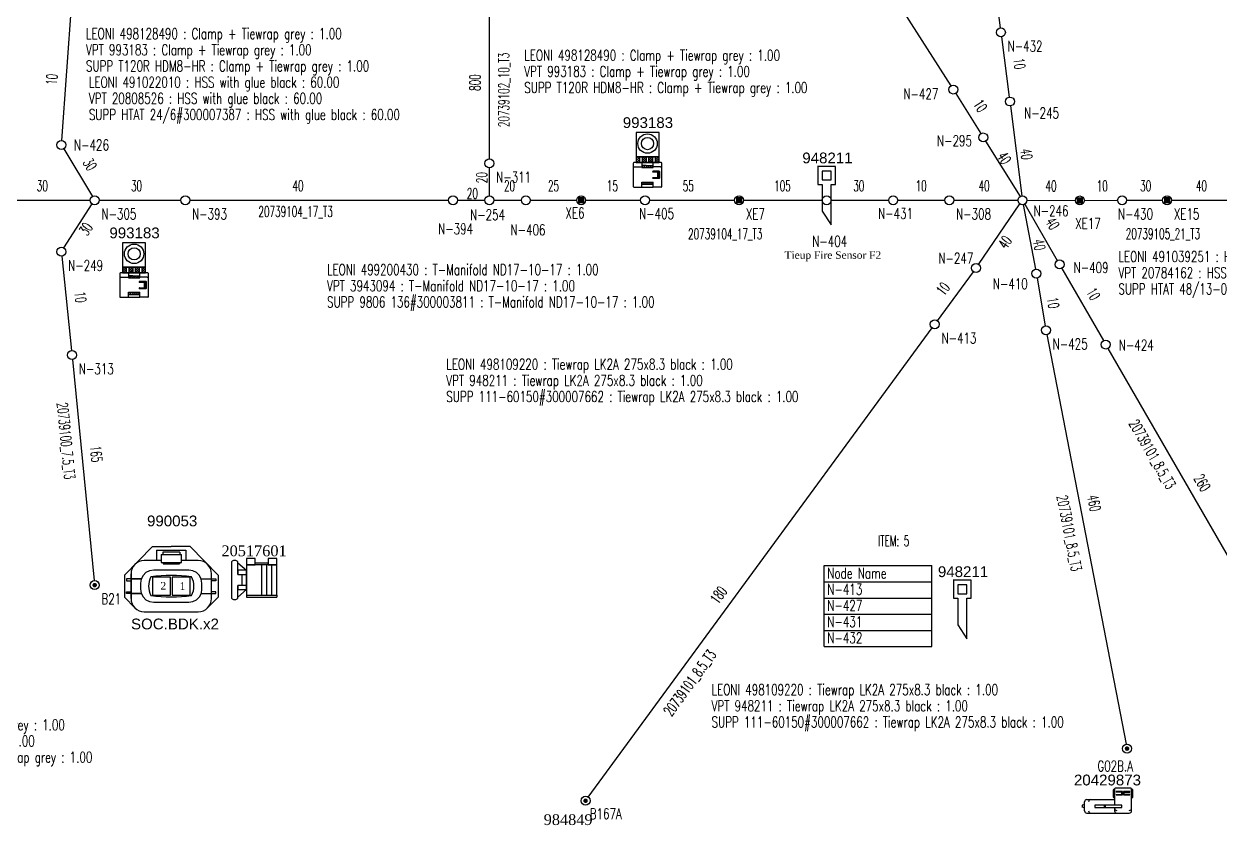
# Model space of a CAD drawing. Header units: millimetres. Extents: x -78 to 6757, y -2226 to 2184.
# Drawn here: x 640 to 1305, y 731 to 1174 of the extents above; entities that cross this region are included whole.
import ezdxf

# ---------------------------------------------------------------- set-up
doc = ezdxf.new("R2010")
doc.units = ezdxf.units.MM
doc.layers.add('LAYER_0', color=7, linetype='Continuous')
doc.styles.add('HS-BUNDLE-DIMENSION', font='ROMANS.SHX', dxfattribs={"width": 0.6, "height": 6})
doc.styles.add('HS-COMP-DESCRIPTION', font='romans.shx', dxfattribs={"width": 0.6, "height": 6})
doc.styles.add('HS-MULTI-LOCATION-COMP', font='ROMANS.SHX', dxfattribs={"width": 0.7, "height": 6})
doc.styles.add('HS-NODE', font='ROMANS.SHX', dxfattribs={"width": 0.7, "height": 6})
doc.styles.add('HS-PART-NO', font='ROMANS.SHX', dxfattribs={"width": 0.7, "height": 6})
doc.styles.get("Standard").update_dxf_attribs({"font": 'TIMES.TTF'})
doc.linetypes.add('20739100', pattern='A,0.0001,-0.2,[132,ltypeshp.shx,S=0.2,R=0,X=-0.2,Y=0],-0.2', length=0.4001)
doc.linetypes.add('20739101', pattern='A,0.0001,-0.2,[132,ltypeshp.shx,S=0.2,R=0,X=-0.2,Y=0],-0.2', length=0.4001)
doc.linetypes.add('20739102', pattern='A,0.0001,-0.2,[132,ltypeshp.shx,S=0.2,R=0,X=-0.2,Y=0],-0.2', length=0.4001)
doc.linetypes.add('20739104', pattern='A,0.0001,-0.2,[132,ltypeshp.shx,S=0.2,R=0,X=-0.2,Y=0],-0.2', length=0.4001)
doc.linetypes.add('20739105', pattern='A,0.0001,-0.2,[132,ltypeshp.shx,S=0.2,R=0,X=-0.2,Y=0],-0.2', length=0.4001)
doc.linetypes.add('ZIPPED_TUBE', pattern='A,0.0001,-0.25,["~",Standard,S=1,R=0,X=-0.3,Y=-0.6],-0.25', length=0.5001)

# ---------------------------------------------------------------- blocks, each defined once
blk = doc.blocks.new('A$C07237456')
at = {"layer": 'LAYER_0', "color": 7}
for points in [[(26.68342912519255, 58.0819884350698), (26.95784872519253, 58.35564363506982), (27.18487552519257, 58.70497443506979), (27.43483432519257, 59.01684963506981), (27.56019592519253, 59.17278723506983), (27.69090832519255, 59.31955203506981), (27.83690872519257, 59.44262043506982), (27.98290912519256, 59.56492443506981), (28.14343312519254, 59.66429643506981), (28.32765352519259, 59.72544843506983), (28.59672232519254, 59.81488323506981), (28.88031472519255, 59.86456923506983), (29.17078672519257, 59.88062163506981), (29.46125872519254, 59.8966740350698), (29.75708152519253, 59.87909283506983), (30.05061112519256, 59.83093563506981), (30.34337632519258, 59.78354283506983), (30.63308392519257, 59.70710283506981), (30.91056112519259, 59.60543763506983), (31.18803832519249, 59.50453683506982), (31.45328512519255, 59.37841083506982), (31.69712872519257, 59.23241043506982), (31.86453232519254, 59.13150963506981), (31.99218712519256, 58.98474483506983), (32.09996752519258, 58.81581243506982), (32.20774792519255, 58.64764443506981), (32.29565392519255, 58.45730883506982), (32.38508872519255, 58.26773763506983), (32.47375912519253, 58.07893083506981), (32.56472272519254, 57.8916528350698), (32.67173872519253, 57.72883563506981), (32.78639872519257, 57.56678283506981), (32.91634672519255, 57.42995523506982), (33.09215872519256, 57.34204923506983)], [(28.08228112519258, 59.1521484350698), (27.88124392519255, 56.86047723506983), (30.91132552519257, 56.5952304350698), (31.11159832519256, 58.88766603506981), (28.08228112519258, 59.1521484350698)], [(35.32420672519252, 48.54609843506982), (36.11918272519254, 50.42652243506981), (32.49592672519255, 51.9644952350698), (31.69865752519256, 50.08407123506982)], [(18.21693472519256, 36.64133283506983), (25.86093472519256, 36.64133283506983), (25.86093472519256, 44.28533283506983), (18.21693472519256, 44.28533283506983), (18.21693472519256, 36.64133283506983)], [(29.37488152519261, 36.60922803506981), (37.02117472519255, 36.60922803506981), (37.02117472519255, 44.2532280350698), (29.37488152519261, 44.2532280350698), (29.37488152519261, 36.60922803506981)], [(12.17817472519253, 37.61517843506983), (10.14792832519252, 37.72143003506979), (9.942304725192557, 33.79470723506981), (11.98095952519257, 33.68769123506981)], [(18.23069392519254, 25.53077883506983), (25.87469392519255, 25.53077883506983), (25.87469392519255, 33.17477883506982), (18.23069392519254, 33.17477883506982), (18.23069392519254, 25.53077883506983)], [(29.32060912519258, 25.50631803506982), (36.96766672519253, 25.50631803506982), (36.96766672519253, 33.15031803506984), (29.32060912519258, 33.15031803506984), (29.32060912519258, 25.50631803506982)], [(6.616400325192544, 25.19291403506983), (6.478043925192551, 24.82294443506981), (6.256367925192549, 24.46520523506982), (6.075969525192548, 24.10135083506982), (5.985770325192547, 23.91942363506983), (5.905508325192542, 23.73596763506983), (5.852000325192549, 23.54868963506983), (5.798492325192555, 23.36141163506982), (5.770209525192556, 23.17107603506982), (5.783968725192537, 22.97386083506981), (5.81530912519257, 22.52821563506983), (5.94907912519254, 22.06346043506982), (6.168461925192545, 21.64762683506982), (6.27777112519253, 21.43894563506984), (6.40848352519258, 21.24325923506981), (6.558305925192528, 21.06897603506982), (6.708128325192561, 20.89469283506983), (6.87706072519255, 20.74028403506983), (7.062809925192582, 20.61645123506982), (7.24550152519258, 20.49414723506982), (7.445774325192517, 20.41847163506983), (7.656748725192571, 20.37337203506981), (7.867723125192541, 20.32827243506983), (8.090163525192551, 20.31298443506981), (8.317190325192527, 20.31145563506983), (8.772008325192516, 20.30916243506982), (9.243643125192577, 20.36190603506983), (9.682408725192559, 20.33897403506982)], [(8.330949525192537, 24.68917443506981), (6.338158725192542, 23.53875243506983), (7.858550325192553, 20.90539443506983), (9.851341125192576, 22.05581643506982), (8.330949525192537, 24.68917443506981)], [(34.16996272519258, 20.72346723506981), (35.15603872519254, 18.93630003506983), (38.60348272519256, 20.84577123506983), (37.60976272519257, 22.63217403506982)], [(44.69575072519255, 21.04298643506981), (46.57617472519256, 19.72286763506981), (48.31900672519252, 22.21404723506983), (46.43858272519257, 23.53416603506982), (44.69575072519255, 21.04298643506981)], [(45.07030672519254, 19.63037523506983), (45.40664272519261, 19.57763163506983), (45.75062272519249, 19.43927523506982), (46.08695872519256, 19.34448963506982), (46.26277072519257, 19.29633243506982), (46.43093872519255, 19.25964123506982), (46.59146272519256, 19.24893963506983), (46.75963072519254, 19.23823803506982), (46.92779872519252, 19.25505483506983), (47.08832272519253, 19.31391363506981), (47.29471072519253, 19.39035363506981), (47.49345472519251, 19.50042723506981), (47.67691072519254, 19.63572603506983), (47.86036672519258, 19.77178923506982), (48.03617872519253, 19.93307763506981), (48.18905872519257, 20.11118283506982), (48.34193872519255, 20.2900524350698), (48.47188672519256, 20.48573883506982), (48.57890272519249, 20.69136243506981), (48.68591872519259, 20.89698603506982), (48.76235872519253, 21.11178243506983), (48.80822272519252, 21.32734323506983), (48.86173072519254, 21.54672603506983), (48.80057872519255, 21.77298843506983), (48.70120672519253, 22.00077963506983), (48.59419072519255, 22.22857083506982), (48.44131072519257, 22.45789083506983), (48.30371872519252, 22.68109563506982), (48.16612672519254, 22.90506483506982), (48.03617872519253, 23.12444763506981), (47.97502672519254, 23.33160003506982), (47.92151872519251, 23.54028123506982), (47.92916272519254, 23.73673203506981), (48.05911072519255, 23.91636603506982)]]:
    blk.add_lwpolyline(points, dxfattribs=at)
for centre, radius in [((27.67026952519255, 34.90614483506982), 21.8832432), ((27.71154712519255, 34.94665803506982), 21.4903416), ((27.61599712519258, 34.85110803506981), 15.662556), ((27.68173552519259, 34.85798763506981), 15.1496436), ((22.05192952519256, 40.41135363506981), 5.5698006), ((33.23739472519254, 40.41364683506982), 5.5698006), ((22.11613912519253, 29.3520144350698), 5.5698006), ((33.21446272519255, 29.32526043506981), 5.5698006)]:
    blk.add_circle(centre, radius, dxfattribs=at)
for centre, radius, start, end in [((27.64810192519256, 34.9328988350698), 23.157498, 91.57099999999987, 204.8299999999998), ((27.71154712519255, 34.92601923506981), 23.13915239999999, 331.5200000000001, 77.38400000000108), ((27.69396592519256, 34.86180963506981), 23.13150839999999, 218.8200000000004, 318.7799999999992)]:
    blk.add_arc(centre, radius, start, end, dxfattribs=at)
at = {"layer": 'LAYER_0', "color": 7, "linetype": 'Continuous', "width": 590.6579668816714, "attachment_point": 1}
for s, insert, char_height in [('{\\fTimes New Roman|b0|i0|c0|p18;984849}', (15.36357466438436, 68.82063232428823), 6), ('{\\fTimes New Roman|b0|i0|c0|p18;4}', (21.4658489882389, 42.38419690808859), 3.64), ('{\\fTimes New Roman|b0|i0|c0|p18;1}', (32.48928523277014, 42.38419690808859), 3.64), ('{\\fTimes New Roman|b0|i0|c0|p18;2}', (21.20338588322711, 31.10478829475105), 3.64), ('{\\fTimes New Roman|b0|i0|c0|p18;3}', (32.48928523277014, 31.36710001696752), 3.64), ('{\\fTimes New Roman|b0|i0|c0|p18;SOC.DIN.4x2.5}', (1.700591286759206, 8.669866157787439), 6)]:
    blk.add_mtext(s, dxfattribs=dict(at, insert=insert, char_height=char_height))
blk = doc.blocks.new('418615200')
at = {"layer": 'LAYER_0', "color": 7, "linetype": 'Continuous'}
blk.add_blockref('A$C07237456', (226.5889459355678, 59.80918286653655), dxfattribs=at)
blk = doc.blocks.new('A$C64EA2A09')
at = {"layer": 'LAYER_0', "color": 7}
for points in [[(10.90109984994828, 25.34699999482172), (-1.500517257113643e-07, 14.22399999482172)], [(10.90109984994828, 25.34699999482172), (12.53839984994828, 25.34699999482172)], [(12.53839984994828, 25.34699999482172), (18.24339984994828, 25.34699999482172)], [(12.53839984994828, 23.98899999482171), (23.94839984994827, 23.98899999482171)], [(12.53839984994828, 23.98899999482171), (12.53839984994828, 19.90799999482171)], [(23.94839984994827, 25.34699999482172), (18.24339984994828, 25.34699999482172)], [(25.58639984994828, 25.34699999482172), (23.94839984994827, 25.34699999482172)], [(23.94839984994827, 23.98899999482171), (23.94839984994827, 19.90799999482171)], [(25.58639984994828, 25.34699999482172), (36.48539984994827, 14.22399999482172)], [(14.31639984994828, 19.90799999482171), (7.720299849948283, 19.90799999482171)], [(14.31639984994828, 22.3299999948217), (22.27539984994829, 22.3299999948217)], [(14.31639984994828, 22.3299999948217), (14.31639984994828, 19.21499999482171)], [(14.31639984994828, 19.21499999482171), (22.27539984994829, 19.21499999482171)], [(14.92539984994828, 23.1839999948217), (14.92539984994828, 22.3299999948217)], [(21.56139984994829, 23.1839999948217), (14.92539984994828, 23.1839999948217)], [(15.05139984994828, 19.21499999482171), (15.05139984994828, 18.63399999482171)], [(15.05139984994828, 18.63399999482171), (21.42839984994828, 18.63399999482171)], [(21.42839984994828, 19.21499999482171), (21.42839984994828, 18.63399999482171)], [(21.56139984994829, 23.1839999948217), (21.56139984994829, 22.3299999948217)], [(22.27539984994829, 19.21499999482171), (22.27539984994829, 22.3299999948217)], [(28.76439984994828, 19.90799999482171), (22.27539984994829, 19.90799999482171)], [(-1.500517257113643e-07, 14.22399999482172), (-1.500517257113643e-07, 5.690999994821709)], [(2.601899849948275, 14.79099999482172), (2.601899849948275, 5.123999994821709)], [(2.601899849948275, 5.123999994821709), (2.601899849948275, 14.79099999482172)], [(6.298599849948282, 8.819999994821714), (6.548499849948271, 7.237999994821706), (7.278599849948286, 5.809999994821709), (8.408399849948275, 4.675999994821709), (9.83779984994829, 3.947999994821714), (11.41839984994827, 3.695999994821719), (25.06839984994826, 3.695999994821719), (26.65039984994829, 3.947999994821714), (28.07139984994828, 4.675999994821709), (29.21239984994827, 5.809999994821709), (29.94039984994828, 7.237999994821706), (30.18539984994828, 8.819999994821714), (30.18539984994828, 11.09499999482171), (29.93339984994827, 12.66999999482171), (29.20539984994828, 14.09799999482172), (28.07139984994828, 15.23199999482172), (26.64339984994828, 15.95999999482171), (25.06839984994826, 16.2119999948217), (11.41839984994827, 16.2119999948217), (9.837099849948281, 15.95999999482171), (8.40699984994827, 15.23199999482172), (7.277199849948275, 14.10499999482171), (6.547799849948284, 12.66999999482171), (6.298599849948282, 11.09499999482171), (6.298599849948282, 8.819999994821714)], [(33.88139984994828, 5.123999994821709), (33.88139984994828, 14.79099999482172)], [(36.48539984994827, 14.22399999482172), (36.48539984994827, 5.690999994821709)], [(2.601199849948273, 12.79599999482171), (0.8518998499482748, 12.79599999482171), (0.8518998499482748, 12.09599999482171), (2.601199849948273, 12.09599999482171)], [(6.64229984994828, 12.79599999482171), (2.601899849948275, 12.79599999482171)], [(6.64229984994828, 12.79599999482171), (2.601899849948275, 12.79599999482171)], [(2.601899849948275, 12.79599999482171), (6.64229984994828, 12.79599999482171)], [(2.601899849948275, 12.79599999482171), (2.746799849948282, 12.79599999482171)], [(2.601899849948275, 12.79599999482171), (6.591199849948275, 12.79599999482171)], [(6.64229984994828, 12.79599999482171), (2.601899849948275, 12.79599999482171)], [(6.64229984994828, 12.79599999482171), (2.601899849948275, 12.79599999482171)], [(10.89269984994827, 6.453999994821714), (17.89339984994828, 6.453999994821714), (17.89339984994828, 13.45399999482171), (10.89269984994827, 13.45399999482171), (10.89269984994827, 6.453999994821714)], [(18.59339984994827, 6.453999994821714), (25.59339984994827, 6.453999994821714), (25.59339984994827, 13.45399999482171), (18.59339984994827, 13.45399999482171), (18.59339984994827, 6.453999994821714)], [(29.89139984994827, 12.79599999482171), (33.88139984994828, 12.79599999482171)], [(29.89139984994827, 12.79599999482171), (33.88139984994828, 12.79599999482171)], [(29.89139984994827, 12.79599999482171), (33.88139984994828, 12.79599999482171)], [(33.88139984994828, 12.79599999482171), (35.63139984994828, 12.79599999482171), (35.63139984994828, 12.09599999482171), (33.88139984994828, 12.09599999482171)], [(-1.500517257113643e-07, 5.690999994821709), (4.101299849948283, 1.504999994821709)], [(2.601199849948273, 7.111999994821716), (0.8518998499482748, 7.111999994821716), (0.8518998499482748, 7.811999994821711), (2.601199849948273, 7.811999994821711)], [(6.64229984994828, 7.111999994821716), (2.601899849948275, 7.111999994821716)], [(6.64229984994828, 7.111999994821716), (2.601899849948275, 7.111999994821716)], [(2.601899849948275, 7.111999994821716), (6.591199849948275, 7.111999994821716)], [(6.64229984994828, 7.111999994821716), (2.601899849948275, 7.111999994821716)], [(6.64229984994828, 7.111999994821716), (2.601899849948275, 7.111999994821716)], [(2.601899849948275, 7.111999994821716), (6.64229984994828, 7.111999994821716)], [(2.601899849948275, 7.111999994821716), (2.746799849948282, 7.111999994821716)], [(29.89139984994827, 7.111999994821716), (33.88139984994828, 7.111999994821716)], [(36.48539984994827, 5.690999994821709), (32.38339984994829, 1.504999994821709)], [(33.88139984994828, 7.111999994821716), (35.63139984994828, 7.111999994821716), (35.63139984994828, 7.811999994821711), (33.88139984994828, 7.811999994821711)], [(7.720299849948283, -5.178286244245101e-09), (28.76439984994828, -5.178286244245101e-09)]]:
    blk.add_lwpolyline(points, dxfattribs=at)
for centre, radius, start, end in [((7.720299849948283, 14.79099999482172), 5.118679999999999, 90, 180), ((28.76439984994828, 14.79099999482172), 5.118679999999999, 0, 90), ((18.24339984994828, -51.27220000517829), 65.359, 83.03200000000004, 96.96600000000004), ((17.25639984994828, 9.953999994821714), 7.839999999999999, 152.2199999999999, 207.7900000000004), ((19.23039984994828, 9.953999994821714), 7.839999999999999, 332.2099999999996, 27.7749999999999), ((7.720299849948283, 5.123999994821709), 5.118679999999999, 180, 270), ((18.24339984994828, 71.1829999948217), 65.359, 263.0299999999999, 276.9700000000001), ((28.76439984994828, 5.123999994821709), 5.118679999999999, 270, 0)]:
    blk.add_arc(centre, radius, start, end, dxfattribs=at)
at = {"layer": 'LAYER_0', "color": 7, "linetype": 'Continuous', "char_height": 3, "width": 254.9344496247146, "attachment_point": 1}
for s, insert in [('{\\fTimes New Roman|b0|i0|c0|p18;2}', (13.99166639174626, 11.60929064227975)), ('{\\fTimes New Roman|b0|i0|c0|p18;1}', (21.47984754535528, 11.49852087829744))]:
    blk.add_mtext(s, dxfattribs=dict(at, insert=insert))
blk = doc.blocks.new('A$C1EE12CA1')
at = {"layer": 'LAYER_0', "color": 7, "linetype": 'Continuous', "xscale": 1.430000000000007, "yscale": 1.43, "zscale": 1.43}
blk.add_blockref('A$C64EA2A09', (2.409028923011647e-07, 12.3180470335062), dxfattribs=at)
at = {"layer": 'LAYER_0', "color": 7, "linetype": 'Continuous', "char_height": 6, "width": 590.6579668816714, "attachment_point": 1}
for s, insert in [('{\\fArial|b0|i0|c0|p32;990053}', (12.60119293842084, 65.85580776698004)), ('{\\fArial|b0|i0|c0|p32;SOC.BDK.x2}', (3.706956780549064, 8.525333731454893))]:
    blk.add_mtext(s, dxfattribs=dict(at, insert=insert))
blk = doc.blocks.new('418889900')
at = {"layer": 'LAYER_0', "color": 7, "linetype": 'Continuous'}
blk.add_blockref('A$C1EE12CA1', (279.0327433200452, 66.26298797062864), dxfattribs=at)
blk = doc.blocks.new('498128490')
at = {"layer": 'LAYER_0', "color": 7}
for points in [[(14.28297583449796, 16.68025292973944), (14.28297583449796, 30.28025292973951), (1.482975834497894, 30.28025292973951), (1.482975834497894, 16.68025292973944)], [(0.6829758344978827, 13.48025292973942), (0.2829758344978771, 13.48025292973942)], [(1.482975834497894, 13.48025292973942), (0.6829758344978827, 13.48025292973942)], [(14.28297583449796, 16.68025292973944), (1.482975834497894, 16.68025292973944)], [(1.482975834497894, 16.68025292973944), (1.482975834497894, 13.48025292973942)], [(1.482975834497894, 16.68025292973944), (3.482975834497894, 16.68025292973944)], [(1.482975834497894, 13.48025292973942), (5.082975834497903, 13.48025292973942)], [(3.482975834497894, 13.48025292973942), (1.482975834497894, 13.48025292973942)], [(1.618975834497876, 15.76825292973943), (2.394975834497886, 16.54425292973944)], [(3.338975834497889, 16.35225292973945), (1.618975834497876, 14.63225292973943)], [(1.73897583449788, 13.62425292973942), (3.338975834497889, 15.21625292973944)], [(3.338975834497889, 14.08825292973944), (2.87497583449789, 13.62425292973942)], [(3.482975834497894, 16.68025292973944), (3.482975834497894, 13.48025292973942)], [(3.482975834497894, 16.68025292973944), (5.082975834497903, 16.68025292973944)], [(5.082975834497903, 16.68025292973944), (3.482975834497894, 16.68025292973944)], [(8.682975834497926, 13.48025292973942), (3.482975834497894, 13.48025292973942)], [(3.482975834497894, 13.48025292973942), (5.082975834497903, 13.48025292973942)], [(4.682975834497912, 13.48025292973942), (4.682975834497912, 11.88025292973941)], [(5.082975834497903, 16.68025292973944), (7.082975834497917, 16.68025292973944)], [(5.082975834497903, 13.48025292973942), (5.082975834497903, 16.68025292973944)], [(5.082975834497903, 13.48025292973942), (7.082975834497917, 13.48025292973942)], [(6.922975834497906, 16.54425292973944), (5.218975834497899, 14.84025292973943)], [(5.218975834497899, 15.96825292973943), (5.786975834497911, 16.54425292973944)], [(5.218975834497899, 13.71225292973942), (6.938975834497912, 15.42425292973943)], [(6.938975834497912, 14.29625292973942), (6.266975834497901, 13.62425292973942)], [(7.082975834497917, 16.68025292973944), (7.082975834497917, 13.48025292973942)], [(8.682975834497926, 16.68025292973944), (7.082975834497917, 16.68025292973944)], [(7.082975834497917, 16.68025292973944), (8.682975834497926, 16.68025292973944)], [(7.082975834497917, 13.48025292973942), (14.28297583449796, 13.48025292973942)], [(7.082975834497917, 13.48025292973942), (8.682975834497926, 13.48025292973942)], [(8.682975834497926, 13.48025292973942), (8.682975834497926, 16.68025292973944)], [(8.682975834497926, 16.68025292973944), (10.68297583449794, 16.68025292973944)], [(10.68297583449794, 13.48025292973942), (8.682975834497926, 13.48025292973942)], [(9.18697583449793, 16.54425292973944), (8.818975834497921, 16.17625292973944)], [(8.818975834497921, 15.04825292973943), (10.31497583449793, 16.54425292973944)], [(10.53897583449793, 15.63225292973943), (8.818975834497921, 13.92025292973943)], [(9.658975834497939, 13.62425292973942), (10.53897583449793, 14.50425292973943)], [(10.68297583449794, 16.68025292973944), (10.68297583449794, 13.48025292973942)], [(10.68297583449794, 16.68025292973944), (12.28297583449795, 16.68025292973944)], [(12.28297583449795, 16.68025292973944), (10.68297583449794, 16.68025292973944)], [(10.68297583449794, 13.48025292973942), (12.28297583449795, 13.48025292973942)], [(12.28297583449795, 13.48025292973942), (10.68297583449794, 13.48025292973942)], [(11.08297583449795, 11.88025292973941), (11.08297583449795, 13.48025292973942)], [(12.28297583449795, 13.48025292973942), (12.28297583449795, 16.68025292973944)], [(12.28297583449795, 16.68025292973944), (14.28297583449796, 16.68025292973944)], [(14.28297583449796, 13.48025292973942), (12.28297583449795, 13.48025292973942)], [(12.57897583449795, 16.54425292973944), (12.41897583449794, 16.38425292973943)], [(12.41897583449794, 15.25625292973943), (13.70697583449796, 16.54425292973944)], [(14.13897583449796, 15.84025292973943), (12.41897583449794, 14.12025292973942)], [(13.05097583449793, 13.62425292973942), (14.13897583449796, 14.71225292973942)], [(14.13897583449796, 13.57625292973942), (14.18697583449796, 13.62425292973942)], [(14.28297583449796, 13.48025292973942), (14.28297583449796, 16.68025292973944)], [(15.08297583449796, 13.48025292973942), (14.28297583449796, 13.48025292973942)], [(15.48297583449797, 13.48025292973942), (15.08297583449796, 13.48025292973942)], [(-0.1170241655021144, 13.08025292973943), (-0.1170241655021144, 12.68025292973942)], [(-0.1170241655021144, 12.68025292973942), (-0.1170241655021144, 11.88025292973941)], [(-0.1170241655021144, 11.88025292973941), (-0.1170241655021144, 11.48025292973942)], [(-0.1170241655021144, 11.48025292973942), (-0.1170241655021144, 0.6826529297393449)], [(0.2829758344978771, 11.08025292973941), (0.6829758344978827, 11.08025292973941)], [(0.6829758344978827, 11.08025292973941), (4.682975834497912, 11.08025292973941)], [(7.082975834497917, 11.88025292973941), (4.682975834497912, 11.88025292973941)], [(4.682975834497912, 11.88025292973941), (4.682975834497912, 10.68025292973941)], [(4.682975834497912, 10.68025292973941), (11.08297583449795, 10.68025292973941)], [(4.818975834497893, 11.0482529297394), (5.514975834497905, 11.74425292973941)], [(6.642975834497905, 11.74425292973941), (5.730975834497913, 10.8242529297394)], [(6.858975834497913, 10.8242529297394), (7.778975834497929, 11.74425292973941)], [(7.082975834497917, 11.88025292973941), (11.08297583449795, 11.88025292973941)], [(8.90697583449793, 11.74425292973941), (7.994975834497909, 10.8242529297394)], [(9.122975834497923, 10.8242529297394), (10.03497583449793, 11.74425292973941)], [(10.93897583449794, 11.5122529297394), (10.25097583449792, 10.8242529297394)], [(14.44297583449795, 8.693052929739405), (10.92297583449792, 8.693052929739405)], [(13.64297583449795, 8.213052929739387), (10.92297583449792, 8.213052929739387)], [(11.08297583449795, 10.68025292973941), (11.08297583449795, 11.88025292973941)], [(15.08297583449796, 11.08025292973941), (11.08297583449795, 11.08025292973941)], [(11.37097583449793, 8.550652929739396), (11.17897583449795, 8.354652929739384)], [(12.30697583449795, 8.3538529297394), (12.50697583449795, 8.551452929739394)], [(13.96297583449796, 8.213052929739387), (13.40297583449795, 8.213052929739387)], [(13.40297583449795, 7.973052929739393), (13.40297583449795, 5.413052929739377)], [(13.63497583449795, 8.550652929739396), (13.43497583449795, 8.354652929739384)], [(14.20297583449796, 5.413052929739377), (14.20297583449796, 7.973052929739393)], [(14.33897583449796, 8.122652929739399), (14.53897583449795, 8.320252929739393)], [(14.53897583449795, 7.190652929739383), (14.33897583449796, 6.994652929739385)], [(14.68297583449795, 4.933052929739387), (14.68297583449795, 8.453052929739396)], [(15.08297583449796, 11.08025292973941), (15.48297583449797, 11.08025292973941)], [(15.88297583449797, 12.68025292973942), (15.88297583449797, 13.08025292973943)], [(15.88297583449797, 11.88025292973941), (15.88297583449797, 12.68025292973942)], [(15.88297583449797, 11.48025292973942), (15.88297583449797, 11.88025292973941)], [(15.88297583449797, 0.6826529297393449), (15.88297583449797, 11.48025292973942)], [(-0.1170241655021144, 0.6826529297393449), (-0.1170241655021144, 0.2826529297393392)], [(4.682975834497912, 2.682652929739359), (11.08297583449795, 2.682652929739359)], [(4.682975834497912, 1.482652929739342), (4.682975834497912, 2.682652929739359)], [(4.682975834497912, 1.482652929739342), (11.08297583449795, 1.482652929739342)], [(4.682975834497912, -0.1173470702606665), (4.682975834497912, 1.482652929739342)], [(4.682975834497912, -0.1173470702606665), (4.682975834497912, 1.482652929739342)], [(4.818975834497893, 1.998652929739362), (5.362975834497904, 2.541052929739377)], [(6.490975834497904, 2.541052929739377), (5.578975834497912, 1.623452929739369)], [(6.706975834497912, 1.624252929739353), (7.626975834497928, 2.541052929739377)], [(8.754975834497928, 2.541052929739377), (7.842975834497908, 1.623452929739369)], [(8.970975834497922, 1.624252929739353), (9.890975834497924, 2.541052929739377)], [(10.93897583449794, 2.459452929739354), (10.09897583449792, 1.623452929739369)], [(10.92297583449792, 5.173052929739382), (13.96297583449796, 5.173052929739382)], [(14.44297583449795, 4.693052929739378), (10.92297583449792, 4.693052929739378)], [(11.05097583449792, 4.837052929739383), (11.25097583449792, 5.031452929739371)], [(11.08297583449795, 1.482652929739342), (11.08297583449795, 2.682652929739359)], [(11.08297583449795, -0.1173470702606665), (11.08297583449795, 1.482652929739342)], [(12.37897583449795, 5.031452929739371), (12.17897583449795, 4.834652929739375)], [(13.31497583449794, 4.833852929739391), (13.50697583449795, 5.031452929739371)], [(13.64297583449795, 5.173052929739382), (13.40297583449795, 5.173052929739382)], [(14.33897583449796, 5.863452929739378), (14.53897583449795, 6.060252929739375)], [(14.53897583449795, 4.929052929739382), (14.44297583449795, 4.834652929739375)], [(15.88297583449797, 0.2826529297393392), (15.88297583449797, 0.6826529297393449)], [(0.2829758344978771, -0.1173470702606665), (0.6829758344978827, -0.1173470702606665)], [(0.6829758344978827, -0.1173470702606665), (4.682975834497912, -0.1173470702606665)], [(4.682975834497912, -0.1173470702606665), (11.08297583449795, -0.1173470702606665)], [(15.08297583449796, -0.1173470702606665), (11.08297583449795, -0.1173470702606665)], [(15.48297583449797, -0.1173470702606665), (15.08297583449796, -0.1173470702606665)]]:
    blk.add_lwpolyline(points, dxfattribs=at)
for radius in [5.400160000000029, 3.399920000000018]:
    blk.add_circle((7.882975834497929, 24.08025292973948), radius, dxfattribs=at)
for centre, radius, start, end in [((0.2829758344978771, 13.08025292973943), 0.3999600000000021, 90, 180), ((15.48297583449797, 13.08025292973943), 0.3999600000000021, 0, 90), ((0.2829758344978771, 11.48025292973942), 0.3999600000000021, 180, 270), ((10.92297583449792, 8.453052929739396), 0.2398880000000013, 90, 180), ((10.92297583449792, 8.453052929739396), 0.2398880000000013, 180, 270), ((13.64297583449795, 7.973052929739393), 0.2398880000000013, 90, 180), ((13.96297583449796, 7.973052929739393), 0.2398880000000013, 0, 90), ((14.44297583449795, 8.453052929739396), 0.2398880000000013, 0, 90), ((15.48297583449797, 11.48025292973942), 0.3999600000000021, 270, 0), ((0.2829758344978771, 0.2826529297393392), 0.3999600000000021, 180, 270), ((10.92297583449792, 4.933052929739387), 0.2398880000000013, 90, 180), ((10.92297583449792, 4.933052929739387), 0.2398880000000013, 180, 270), ((13.64297583449795, 5.413052929739377), 0.2398880000000013, 180, 270), ((13.96297583449796, 5.413052929739377), 0.2398880000000013, 270, 0), ((14.44297583449795, 4.933052929739387), 0.2398880000000013, 270, 0), ((15.48297583449797, 0.2826529297393392), 0.3999600000000021, 270, 0)]:
    blk.add_arc(centre, radius, start, end, dxfattribs=at)
at = {"layer": 'LAYER_0', "color": 7, "linetype": 'Continuous', "insert": (-5.875444388356973, 38.73537377471465), "char_height": 6, "width": 590.6579668816714, "attachment_point": 1}
blk.add_mtext('{\\fArial|b0|i0|c0|p32;993183}', dxfattribs=at)
blk = doc.blocks.new('498109220')
at = {"layer": 'LAYER_0', "color": 7}
for points in [[(-7.5, 32.5), (-7.5, 22.53800000000001), (-4.987999999999985, 22.53800000000001), (-4.987999999999985, 7.637), (0, 0), (0, 22.53800000000001), (2.385000000000005, 22.53800000000001), (2.385000000000005, 32.47200000000001), (-7.546000000000006, 32.47200000000001)], [(-4.998999999999995, 30), (-4.998999999999995, 25.02100000000002), (-0.0210000000000008, 25.02100000000002), (-0.0210000000000008, 30), (-4.998999999999995, 30)]]:
    blk.add_lwpolyline(points, dxfattribs=at)
at = {"layer": 'LAYER_0', "color": 7, "linetype": 'Continuous', "insert": (-16.08493258360572, 40.2713361683962), "char_height": 6, "width": 590.6579668816714, "attachment_point": 1}
blk.add_mtext('{\\fArial|b0|i0|c0|p32;948211}', dxfattribs=at)
blk = doc.blocks.new('492058500')
at = {"layer": 'LAYER_0', "color": 7}
for points in [[(5.534778575543129, 20.40107998324551), (5.534778575543129, 1.199879983245602)], [(7.935978575543118, 21.5998799832455), (6.734778575543132, 21.5998799832455)], [(9.135978575543106, 13.80107998324554), (9.135978575543106, 20.40107998324551)], [(9.135978575543106, 20.40107998324551), (13.9359785755431, 16.19987998324552)], [(13.9359785755431, 19.19987998324551), (18.73597857554307, 19.19987998324551), (18.73597857554307, 22.79987998324549), (13.9359785755431, 22.79987998324549), (13.9359785755431, 19.19987998324551)], [(18.73597857554307, 19.19987998324551), (18.73597857554307, 20.3998799832455)], [(18.73597857554307, 20.3998799832455), (25.93477857554304, 20.3998799832455)], [(25.93477857554304, 19.19987998324551), (30.73597857554302, 19.19987998324551), (30.73597857554302, 22.79987998324549), (25.93477857554304, 22.79987998324549), (25.93477857554304, 19.19987998324551)], [(25.93477857554304, 19.19987998324551), (25.93477857554304, 20.3998799832455)], [(9.135978575543106, 13.80107998324554), (13.9359785755431, 13.80107998324554), (13.9359785755431, 16.19987998324552), (9.135978575543106, 16.19987998324552), (9.135978575543106, 13.80107998324554)], [(9.135978575543106, 7.799879983245575), (9.135978575543106, 5.399879983245583), (13.9359785755431, 5.399879983245583), (13.9359785755431, 16.19987998324552), (9.135978575543106, 16.19987998324552), (9.135978575543106, 13.80107998324554)], [(11.5347785755431, 7.799879983245575), (11.5359785755431, 13.80107998324554)], [(13.9359785755431, 2.399879983245597), (30.73597857554302, 2.399879983245597), (30.73597857554302, 19.19987998324551), (13.9359785755431, 19.19987998324551), (13.9359785755431, 2.399879983245597)], [(22.16917857554303, 19.19987998324551), (22.16917857554303, 2.399879983245597)], [(25.02397857554304, 19.19987998324551), (25.02397857554304, 2.399879983245597)], [(27.87997857554302, 19.19987998324551), (27.87997857554302, 2.399879983245597)], [(9.135978575543106, 5.399879983245583), (13.9359785755431, 5.399879983245583), (13.9359785755431, 7.799879983245575), (9.135978575543106, 7.799879983245575), (9.135978575543106, 5.399879983245583)], [(9.135978575543106, 1.199879983245602), (9.135978575543106, 7.799879983245575)], [(6.734778575543132, 0.001079983245610094), (7.935978575543118, 0.001079983245610094)], [(9.135978575543106, 1.199879983245602), (13.9359785755431, 5.399879983245583)], [(13.9359785755431, 2.399879983245597), (13.9359785755431, 1.199879983245602)], [(13.9359785755431, 1.199879983245602), (30.73597857554302, 1.199879983245602)], [(30.73597857554302, 2.399879983245597), (30.73597857554302, 1.199879983245602)]]:
    blk.add_lwpolyline(points, dxfattribs=at)
for centre, start, end in [((6.734778575543132, 20.40107998324551), 90, 180), ((7.935978575543118, 20.40107998324551), 0, 90), ((6.734778575543132, 1.199879983245602), 180, 270), ((7.935978575543118, 1.199879983245602), 270, 0)]:
    blk.add_arc(centre, 1.199879999999994, start, end, dxfattribs=at)
at = {"layer": 'LAYER_0', "color": 7, "linetype": 'Continuous'}
blk.add_text('20517601', height=6, dxfattribs=at).set_placement((3.305737372727435e-08, 24.00065704486363))
blk = doc.blocks.new('A$C7694511D')
at = {"layer": 'LAYER_0', "color": 7}
for points in [[(28.50199995615884, 21.500000022384), (28.50199995615884, 12.000000022384)], [(43.00199995615884, 22.000000022384), (29.00199995615884, 22.000000022384)], [(43.50199995615884, 2.000000022384), (43.50199995615884, 21.500000022384)], [(3.999999956158831, 12.000000022384), (28.50199995615884, 12.000000022384)], [(27.50199995615884, 14.000000022384), (27.50199995615884, 20.500000022384)], [(28.00199995615884, 21.000000022384), (28.50199995615884, 21.000000022384), (28.50199995615884, 13.500000022384), (28.00199995615884, 13.500000022384)], [(28.50199995615884, 16.000000022384), (28.00199995615884, 16.000000022384), (28.00199995615884, 18.500000022384), (28.50199995615884, 18.500000022384), (28.50199995615884, 16.000000022384)], [(28.50199995615884, 12.000000022384), (28.50199995615884, 7.000000022384)], [(35.50199995615884, 19.000000022384), (30.00199995615884, 19.000000022384), (30.00199995615884, 18.48000002238399)], [(30.00199995615884, 16.52000002238398), (34.94199995615884, 16.52000002238398), (34.94199995615884, 18.48000002238399), (30.00199995615884, 18.48000002238399)], [(30.00199995615884, 16.52000002238398), (30.00199995615884, 16.000000022384), (35.50199995615884, 16.000000022384)], [(35.50199995615884, 19.000000022384), (35.50199995615884, 16.000000022384)], [(36.50199995615884, 16.000000022384), (36.50199995615884, 19.000000022384)], [(42.00199995615884, 18.48000002238399), (42.00199995615884, 19.000000022384), (36.50199995615884, 19.000000022384)], [(36.50199995615884, 16.000000022384), (42.00199995615884, 16.000000022384), (42.00199995615884, 16.52000002238398)], [(42.00199995615884, 16.52000002238398), (37.05199995615884, 16.52000002238398), (37.05199995615884, 18.48000002238399), (42.00199995615884, 18.48000002238399)], [(44.00199995615884, 21.000000022384), (43.50199995615884, 21.000000022384), (43.50199995615884, 13.500000022384), (44.00199995615884, 13.500000022384)], [(43.50199995615884, 16.000000022384), (44.00199995615884, 16.000000022384), (44.00199995615884, 18.500000022384), (43.50199995615884, 18.500000022384), (43.50199995615884, 16.000000022384)], [(44.50199995615884, 14.000000022384), (44.50199995615884, 20.500000022384)], [(1.999999956158831, 7.500000022384), (-4.384116891742451e-08, 6.970000022383999)], [(-4.384116891742451e-08, 6.970000022383999), (-4.384116891742451e-08, 5.190000022383998)], [(1.999999956158831, 4.660000022383997), (-4.384116891742451e-08, 5.190000022383998)], [(1.999999956158831, 4.660000022383997), (1.999999956158831, 7.500000022384), (1.998999956158855, 7.500000022384)], [(1.999999956158831, 2.000000022384), (1.999999956158831, 10.000000022384)], [(3.999999956158831, 2.238400043097499e-08), (30.50199995615884, 2.238400043097499e-08)], [(11.00199995615884, 5.000000022384), (35.00199995615884, 5.000000022384), (35.00199995615884, 7.000000022384), (11.00199995615884, 7.000000022384), (11.00199995615884, 5.000000022384)], [(19.46199995615885, 7.000000022384), (19.46199995615885, 5.000000022384), (20.44199995615884, 5.000000022384), (20.44199995615884, 7.000000022384), (19.46199995615885, 7.000000022384)], [(28.50199995615884, 5.000000022384), (28.50199995615884, 2.000000022384)], [(30.50199995615884, 2.238400043097499e-08), (41.50199995615884, 2.238400043097499e-08)]]:
    blk.add_lwpolyline(points, dxfattribs=at)
for centre, radius, start, end in [((29.00199995615884, 21.500000022384), 0.49995, 90, 180), ((43.00199995615884, 21.500000022384), 0.49995, 0, 90), ((3.999999956158831, 10.000000022384), 1.9998, 90, 180), ((7.549999956158842, 10.000000022384), 1.9998, 90, 180), ((28.00199995615884, 20.500000022384), 0.49995, 90, 180), ((28.00199995615884, 20.500000022384), 0.49995, 90, 180), ((28.00199995615884, 14.000000022384), 0.49995, 180, 270), ((28.00199995615884, 14.000000022384), 0.49995, 180, 270), ((44.00199995615884, 20.500000022384), 0.49995, 0, 90), ((44.00199995615884, 14.000000022384), 0.49995, 270, 0), ((3.999999956158831, 2.000000022384), 1.9998, 180, 270), ((7.549999956158842, 2.000000022384), 1.9998, 180, 270), ((30.50199995615884, 2.000000022384), 1.9998, 180, 270), ((30.52199995615885, 4.290000022383992), 1.9998, 180, 270), ((41.50199995615884, 2.000000022384), 1.9998, 270, 0), ((41.52199995615885, 4.290000022383992), 1.9998, 270, 0)]:
    blk.add_arc(centre, radius, start, end, dxfattribs=at)
blk = doc.blocks.new('418097300')
at = {"layer": 'LAYER_0', "color": 7, "linetype": 'Continuous', "xscale": 0.6300000000000026, "yscale": 0.6300000000000026, "zscale": 0.63}
blk.add_blockref('A$C7694511D', (144.7181436581788, 113.0549916696617), dxfattribs=at)
at = {"layer": 'LAYER_0', "color": 7, "linetype": 'Continuous', "insert": (140.0921565044858, 134.4565101804199), "char_height": 6, "width": 590.6579668816714, "attachment_point": 1}
blk.add_mtext('{\\fArial|b0|i0|c1|p0;\\C256;20429873}', dxfattribs=at)

msp = doc.modelspace()

# ---------------------------------------------------------------- linework, layer by layer
at = {"color": 7, "linetype": '20739102', "ltscale": 8}
for points in [[(1080.36446, 1256.923629), (1155.076247625525, 1139.980523988262)], [(1174.831477882145, 1231.276661368458), (1182.537940617855, 1172.142991506542)], [(898.444404, 1099.302731), (898.444404, 1195.094826)], [(1183.184090382145, 1167.184918243458), (1187.549508117855, 1133.687945631542)], [(1157.744554283683, 1135.752124604232), (1171.726495703216, 1113.318932509085)]]:
    msp.add_lwpolyline(points, dxfattribs=at)
at = {"color": 7, "linetype": '20739101', "ltscale": 8}
for points in [[(660.5645989755604, 1109.504595969902), (666.2830747179673, 1186.630504588057)], [(1216.765499023833, 1038.387156780082), (1239.947002578193, 998.1803176528271)], [(1147.608270359077, 1009.279966574391), (1167.607823896602, 1036.524441832182)], [(1203.02262050526, 1033.010033201574), (1207.525527939091, 1006.420303801538)], [(953.3939839566322, 744.2200347149288), (1144.651297299047, 1005.248055691645)], [(1208.418649560046, 1001.501073532022), (1252.581120478443, 773.647339151342)], [(1242.445017905314, 993.8490454432922), (1350.890784647532, 805.8762264158462)]]:
    msp.add_lwpolyline(points, dxfattribs=at)
at = {"color": 7, "ltscale": 8}
for points in [[(1188.18971917415, 1128.729105651538), (1194.57726782585, 1078.782534348462)], [(661.6721334762682, 1104.871408895971), (677.6326932172595, 1078.442761661988)], [(1174.375441773288, 1109.078288710574), (1193.567815226711, 1078.421731289425)], [(898.444404, 1078.802731), (898.444404, 1094.302731)], [(627.7011926379059, 1076.330300462831), (676.425082362094, 1076.304076537169)], [(661.7732760329844, 1049.731869136914), (677.5692449670155, 1074.202324863086)], [(681.425082, 1076.302731), (726.825679, 1076.302731)], [(880.694404, 1076.302731), (895.944404, 1076.302731)], [(900.944404, 1076.302731), (916.194404, 1076.302731)], [(1156.704404, 1076.302731), (1192.394404, 1076.302731)], [(1170.497776844143, 1040.603787336627), (1193.483835155857, 1074.238682663373)], [(1195.358355536834, 1073.846158393406), (1202.141243201075, 1037.931510619465)], [(1196.14359741259, 1074.137202007365), (1214.26759563659, 1042.718493566405)], [(1197.394374631558, 1076.290613188883), (1224.299248987019, 1076.160200382645)]]:
    msp.add_lwpolyline(points, dxfattribs=at)
at = {"color": 7, "linetype": 'Continuous'}
for points in [[(948.5812705227236, 1075.418847519551, 1.767766960898825, 1.767766960898825, 0), (950.3490374836224, 1075.418847519551, 1.767766960898825, 1.767766960898825, 0), (950.3490374836224, 1077.186614480449, 1.767766960898825, 1.767766960898825, 0), (948.5812705227236, 1077.186614480449, 1.767766960898825, 1.767766960898825, 0)], [(948.5812705227236, 1077.186614480449, 1.767766960898825, 1.767766960898825, 0), (950.3490374836224, 1077.186614480449, 1.767766960898825, 1.767766960898825, 0), (950.3490374836224, 1075.418847519551, 1.767766960898825, 1.767766960898825, 0), (948.5812705227236, 1075.418847519551, 1.767766960898825, 1.767766960898825, 0)], [(1036.412476522724, 1075.418847519551, 1.767766960898825, 1.767766960898825, 0), (1038.180243483622, 1075.418847519551, 1.767766960898825, 1.767766960898825, 0), (1038.180243483622, 1077.186614480449, 1.767766960898825, 1.767766960898825, 0), (1036.412476522724, 1077.186614480449, 1.767766960898825, 1.767766960898825, 0)], [(1036.412476522724, 1077.186614480449, 1.767766960898825, 1.767766960898825, 0), (1038.180243483622, 1077.186614480449, 1.767766960898825, 1.767766960898825, 0), (1038.180243483622, 1075.418847519551, 1.767766960898825, 1.767766960898825, 0), (1036.412476522724, 1075.418847519551, 1.767766960898825, 1.767766960898825, 0)], [(1225.9153361413, 1075.264199091079, 1.767766960898825, 1.767766960898825, 0), (1227.683103102199, 1075.264199091079, 1.767766960898825, 1.767766960898825, 0), (1227.683103102199, 1077.031966051977, 1.767766960898825, 1.767766960898825, 0), (1225.9153361413, 1077.031966051977, 1.767766960898825, 1.767766960898825, 0)], [(1225.9153361413, 1077.031966051977, 1.767766960898825, 1.767766960898825, 0), (1227.683103102199, 1077.031966051977, 1.767766960898825, 1.767766960898825, 0), (1227.683103102199, 1075.264199091079, 1.767766960898825, 1.767766960898825, 0), (1225.9153361413, 1075.264199091079, 1.767766960898825, 1.767766960898825, 0)], [(1274.440520522724, 1075.418847519551, 1.767766960898825, 1.767766960898825, 0), (1276.208287483622, 1075.418847519551, 1.767766960898825, 1.767766960898825, 0), (1276.208287483622, 1077.186614480449, 1.767766960898825, 1.767766960898825, 0), (1274.440520522724, 1077.186614480449, 1.767766960898825, 1.767766960898825, 0)], [(1274.440520522724, 1077.186614480449, 1.767766960898825, 1.767766960898825, 0), (1276.208287483622, 1077.186614480449, 1.767766960898825, 1.767766960898825, 0), (1276.208287483622, 1075.418847519551, 1.767766960898825, 1.767766960898825, 0), (1274.440520522724, 1075.418847519551, 1.767766960898825, 1.767766960898825, 0)], [(678.300082, 862.162731, 1.25, 1.25, 1), (679.550082, 862.162731, 1.25, 1.25, 1)], [(1252.431816332046, 771.1930136931223, 1.25, 1.25, 1), (1253.681816332046, 771.1930136931223, 1.25, 1.25, 1)], [(951.291395, 742.203421, 1.25, 1.25, 1), (952.541395, 742.203421, 1.25, 1.25, 1)]]:
    msp.add_lwpolyline(points, format="xyseb", close=True, dxfattribs=at)
at = {"color": 7, "linetype": '20739104', "ltscale": 8}
for points in [[(731.825679, 1076.302731), (875.694404, 1076.302731)], [(921.194404, 1076.302731), (946.965154, 1076.302731)], [(951.965154, 1076.302731), (982.538361, 1076.302731)], [(987.538361, 1076.302731), (1034.79636, 1076.302731)], [(1039.79636, 1076.302731), (1083.494364431466, 1076.302731)], [(1088.494364431466, 1076.302731), (1120.483219904603, 1076.302731)], [(1125.483219904603, 1076.302731), (1151.704404, 1076.302731)]]:
    msp.add_lwpolyline(points, dxfattribs=at)
at = {"color": 7, "linetype": '20739105', "ltscale": 8}
for points in [[(1229.299165602768, 1076.164516564625), (1247.824458015809, 1076.286297006903)], [(1252.824404, 1076.302731), (1272.824404, 1076.302731)], [(1277.824404, 1076.302731), (1312.824404, 1076.302731)]]:
    msp.add_lwpolyline(points, dxfattribs=at)
at = {"color": 7, "linetype": '20739100', "ltscale": 8}
for points in [[(660.6732028191976, 1045.144580439687), (666.0748941808023, 992.6220145603131)], [(666.575512974431, 987.6471516862723), (678.6802270255689, 864.6507113137277)]]:
    msp.add_lwpolyline(points, dxfattribs=at)
at = {"color": 7, "linetype": 'Continuous'}
for points in [[(1084.577960785267, 872.9854340615475), (1144.417960785267, 872.9854340615475)], [(1084.577960785267, 827.9854340615475), (1084.577960785267, 872.9854340615475)], [(1084.577960785267, 827.9854340615475), (1084.577960785267, 872.9854340615475)], [(1084.577960785267, 872.9854340615475), (1144.417960785267, 872.9854340615475)], [(1144.417960785267, 827.9854340615475), (1144.417960785267, 872.9854340615475)], [(1144.417960785267, 827.9854340615475), (1144.417960785267, 872.9854340615475)], [(1084.577960785267, 863.9854340615475), (1144.417960785267, 863.9854340615475)], [(1084.577960785267, 854.9854340615475), (1144.417960785267, 854.9854340615475)], [(1084.577960785267, 845.9854340615475), (1144.417960785267, 845.9854340615475)], [(1084.577960785267, 836.9854340615475), (1144.417960785267, 836.9854340615475)], [(1084.577960785267, 827.9854340615475), (1144.417960785267, 827.9854340615475)], [(1084.577960785267, 827.9854340615475), (1144.417960785267, 827.9854340615475)]]:
    msp.add_lwpolyline(points, dxfattribs=at)
for centre in [(1182.8610155, 1169.663954875), (1156.4221969869, 1137.873768113317), (1187.872583, 1131.208909), (1173.048853, 1111.197289), (660.3797446935278, 1107.011439557959), (898.444404, 1096.802731), (678.925082, 1076.302731), (729.325679, 1076.302731), (878.194404, 1076.302731), (898.444404, 1076.302731), (918.694404, 1076.302731), (949.465154, 1076.302731), (985.038361, 1076.302731), (1037.29636, 1076.302731), (1085.994364431466, 1076.302731), (1122.983219904603, 1076.302731), (1154.204404, 1076.302731), (1194.894404, 1076.302731), (1226.799219618577, 1076.148082571528), (1250.324404, 1076.302731), (1275.324404, 1076.302731), (660.417439, 1047.631463), (1169.087208, 1038.539739), (1202.605194737909, 1035.474938012871), (1215.51678904918, 1040.55296457377), (1146.128886255679, 1007.264669406573), (1207.942953706442, 1003.955398990242), (1241.195712552846, 996.0145098591383), (666.330658, 990.135132), (678.925082, 862.162731), (1253.056816332046, 771.1930136931223), (951.916395, 742.203421)]:
    msp.add_circle(centre, 2.5, dxfattribs=at)

# ---------------------------------------------------------------- block references
at = {"linetype": 'ZIPPED_TUBE'}
for name, p in [('498128490', (978.4879648344987, 1083.721213179963)), ('498109220', (1088.528884380168, 1062.537809066494)), ('498128490', (692.9714919351484, 1022.380176969471)), ('418889900', (416.3836589768403, 768.7528543269987)), ('492058500', (749.4328127352751, 854.2284069359071)), ('498109220', (1163.946610501593, 832.3508900722009)), ('418097300', (1083.419148747706, 622.2759713817736)), ('418615200', (686.6662198603594, 606.0606313930296))]:
    msp.add_blockref(name, p, dxfattribs=at)

# ---------------------------------------------------------------- texts
at = {"color": 200, "linetype": 'Continuous', "style": 'HS-PART-NO', "width": 0.7}
for s, p in [('LEONI 498128490 : Clamp + Tiewrap grey : 1.00', (674.0918619374388, 1165.949572334957)), ('VPT 993183 : Clamp + Tiewrap grey : 1.00', (674.0918619374388, 1156.949572334957)), ('LEONI 498128490 : Clamp + Tiewrap grey : 1.00', (917.831892, 1153.952213)), ('SUPP T120R HDM8-HR : Clamp + Tiewrap grey : 1.00', (674.0918619374388, 1147.949572334957)), ('VPT 993183 : Clamp + Tiewrap grey : 1.00', (917.831892, 1144.952213)), ('LEONI 491022010 : HSS with glue black : 60.00', (675.6918619374388, 1138.949572334957)), ('SUPP T120R HDM8-HR : Clamp + Tiewrap grey : 1.00', (917.831892, 1135.952213)), ('VPT 20808526 : HSS with glue black : 60.00', (675.6918619374388, 1129.949572334957)), ('SUPP HTAT 24/6#300007387 : HSS with glue black : 60.00', (675.6918619374388, 1120.949572334957)), ('LEONI 491039251 : HSS with glue : 80.00', (1248.251686478136, 1041.920857950594)), ('LEONI 499200430 : T-Manifold ND17-10-17 : 1.00', (808.1346189571683, 1034.665897947547)), ('VPT 20784162 : HSS with glue : 80.00', (1248.251686478136, 1032.920857950594)), ('VPT 3943094 : T-Manifold ND17-10-17 : 1.00', (808.1346189571683, 1025.665897947547)), ('SUPP HTAT 48/13-0 : HSS with glue : 80.00', (1248.251686478136, 1023.920857950594)), ('SUPP 9806 136#300003811 : T-Manifold ND17-10-17 : 1.00', (808.1346189571683, 1016.665897947547)), ('LEONI 498109220 : Tiewrap LK2A 275x8.3 black : 1.00', (874.4784315946599, 982.0441453641342)), ('VPT 948211 : Tiewrap LK2A 275x8.3 black : 1.00', (874.4784315946599, 973.0441453641342)), ('SUPP 111-60150#300007662 : Tiewrap LK2A 275x8.3 black : 1.00', (874.4784315946599, 964.0441453641342)), ('LEONI 498109220 : Tiewrap LK2A 275x8.3 black : 1.00', (1021.997960785267, 800.9854340615475)), ('VPT 948211 : Tiewrap LK2A 275x8.3 black : 1.00', (1021.997960785267, 791.9854340615475)), ('LEONI 498128490 : Clamp + Tiewrap grey : 1.00', (520.1288534901348, 781.4334296812981)), ('SUPP 111-60150#300007662 : Tiewrap LK2A 275x8.3 black : 1.00', (1021.997960785267, 782.9854340615475)), ('VPT 993183 : Clamp + Tiewrap grey : 1.00', (520.1288534901348, 772.4334296812981)), ('SUPP T120R HDM8-HR : Clamp + Tiewrap grey : 1.00', (520.1288534901348, 763.4334296812981))]:
    msp.add_text(s, height=6, dxfattribs=at).set_placement(p)
at = {"color": 5, "linetype": 'Continuous', "style": 'HS-NODE', "width": 0.7}
for s, p in [('N-432', (1186.6110155, 1158.993954875)), ('N-427', (1128.681257955006, 1132.438120871473)), ('N-245', (1195.820239, 1121.815276)), ('N-295', (1147.356503980722, 1106.346968523078)), ('N-426', (667.4217191333737, 1104.037861667424)), ('N-311', (902.194404, 1086.132731)), ('N-305', (682.675082, 1065.632731)), ('N-393', (733.075679, 1065.632731)), ('N-254', (887.69348, 1065.190662)), ('XE6', (940.710341, 1066.156191)), ('N-405', (981.674731, 1065.834338)), ('XE7', (1041.04636, 1065.632731)), ('N-431', (1114.577932370291, 1065.878725490675)), ('N-308', (1157.954404, 1065.632731)), ('N-246', (1201.057662, 1067.383224)), ('N-430', (1248.035174621466, 1065.632731)), ('XE15', (1279.074404, 1065.632731)), ('XE17', (1224.221386988913, 1060.369684788855)), ('N-394', (869.909478, 1057.352749)), ('N-406', (910.162202, 1056.822724)), ('N-404', (1077.974348985671, 1050.433863957514)), ('N-247', (1148.121786645173, 1040.992890800182)), ('N-249', (664.167439, 1036.961463)), ('N-409', (1223.332983585344, 1035.826292239617)), ('N-410', (1178.408425856007, 1026.804426360643)), ('N-413', (1149.878886255679, 996.5946694065733)), ('N-425', (1211.692953706442, 993.2853989902414)), ('N-424', (1248.467753932619, 992.6885890874437)), ('N-313', (670.080658, 979.465132)), ('B21', (682.675082, 851.492731)), ('G02B.A', (1236.560711644113, 758.4860646027555)), ('B167A', (954.2555285178241, 731.9740238792638))]:
    msp.add_text(s, height=6, dxfattribs=at).set_placement(p)
at = {"color": 1, "linetype": 'Continuous', "ltscale": 8, "style": 'HS-BUNDLE-DIMENSION', "width": 0.6}
for s, rotation, p in [('20739102_10_T3', 90, (909.444404, 1116.96115)), ('10', 277.4250965151743, (1189.823715763084, 1154.92808628929)), ('10', 85.75958192932555, (657.82870559223, 1140.226036698841)), ('800', 90, (893.444404, 1137.119569)), ('10', 301.9340598925814, (1167.31614641031, 1129.847891061557)), ('40', 277.2878617011504, (1193.682462, 1104.607976)), ('30', 301.1282540042872, (672.0779409400917, 1097.312733700256)), ('40', 302.048403693141, (1180.561923, 1100.755776)), ('20', 90, (897.171878, 1085.77506)), ('30', 359.9691625581275, (646.6934396743386, 1081.320079275812)), ('40', 359.72227913892, (1207.680565869665, 1081.240812891728)), ('10', 0.3766420906133116, (1236.176425384953, 1081.209833911298)), ('40', 299.9786569372002, (1207.474416004942, 1064.501211254688)), ('30', 57.15727841986982, (674.831294, 1056.080129)), ('40', 55.65133267347873, (1185.903001, 1048.740658)), ('40', 280.6949853760621, (1200.687358364186, 1053.939654321468)), ('10', 275.8719485445741, (667.7564917206262, 1025.144458238395)), ('10', 53.71844908794434, (1151.281620617772, 1022.73346545074)), ('10', 299.9658669119871, (1230.119974038024, 1025.235002637223)), ('10', 279.6117127751803, (1208.504641597108, 1021.719695167234)), ('20739100_7.5_T3', 275.6206733723619, (657.9024294195983, 963.4632899125032)), ('20739101_8.5_T3', 299.9816186976747, (1253.856544612554, 952.056816736453)), ('165', 275.6206733723619, (676.3443882274553, 939.4358815488621)), ('260', 299.9816186976747, (1289.9043923634, 921.5916214204184)), ('20739101_8.5_T3', 280.9690283280603, (1213.958449431295, 911.5533553106964)), ('460', 280.9690283280603, (1230.897149673123, 911.8018365786003)), ('180', 53.76946922676875, (1025.568164072414, 851.1830982758937)), ('20739101_8.5_T3', 53.76946922676875, (999.6319935968223, 788.7142792721332))]:
    msp.add_text(s, height=6, rotation=rotation, dxfattribs=at).set_placement(p)
for s, p in [('30', (699.0853208, 1081.302731)), ('40', (788.873169, 1081.302731)), ('20', (906.544404, 1081.302731)), ('25', (931.002704, 1081.302731)), ('15', (963.6944368, 1081.302731)), ('55', (1005.9415606, 1081.302731)), ('105', (1056.775561772587, 1081.302731)), ('30', (1100.789906620721, 1081.302731)), ('10', (1135.471693542762, 1081.302731)), ('40', (1170.480404, 1081.302731)), ('30', (1260.324404, 1081.302731)), ('40', (1291.324404, 1081.302731)), ('20', (885.87346, 1077.067342)), ('20739104_17_T3', (769.983022, 1066.961665)), ('20739104_17_T3', (1008.912653, 1054.563322)), ('20739105_21_T3', (1252.344143, 1054.644724))]:
    msp.add_text(s, height=6, dxfattribs=at).set_placement(p)
at = {"color": 42, "linetype": 'Continuous', "style": 'HS-COMP-DESCRIPTION', "width": 0.6}
msp.add_text('ITEM: 5', height=6, dxfattribs=at).set_placement((1114.497960785267, 883.7854340615474))
at = {"color": 1, "linetype": 'Continuous', "style": 'HS-MULTI-LOCATION-COMP', "width": 0.7}
msp.add_text('Node Name', height=6, dxfattribs=at).set_placement((1086.377960785267, 865.7854340615474))
at = {"color": 0, "linetype": 'Continuous', "style": 'HS-MULTI-LOCATION-COMP', "width": 0.7}
for s, p in [('N-413 ', (1086.377960785267, 856.7854340615474)), ('N-427 ', (1086.377960785267, 847.7854340615474)), ('N-431 ', (1086.377960785267, 838.7854340615474)), ('N-432 ', (1086.377960785267, 829.7854340615474))]:
    msp.add_text(s, height=6, dxfattribs=at).set_placement(p)
at = {"color": 0, "insert": (1062.562422669205, 1047.884067841661), "char_height": 4.199999999999999, "width": 57.40868498364073, "attachment_point": 1}
msp.add_mtext('Tieup Fire Sensor F2', dxfattribs=at)

doc.saveas('drawing.dxf')
